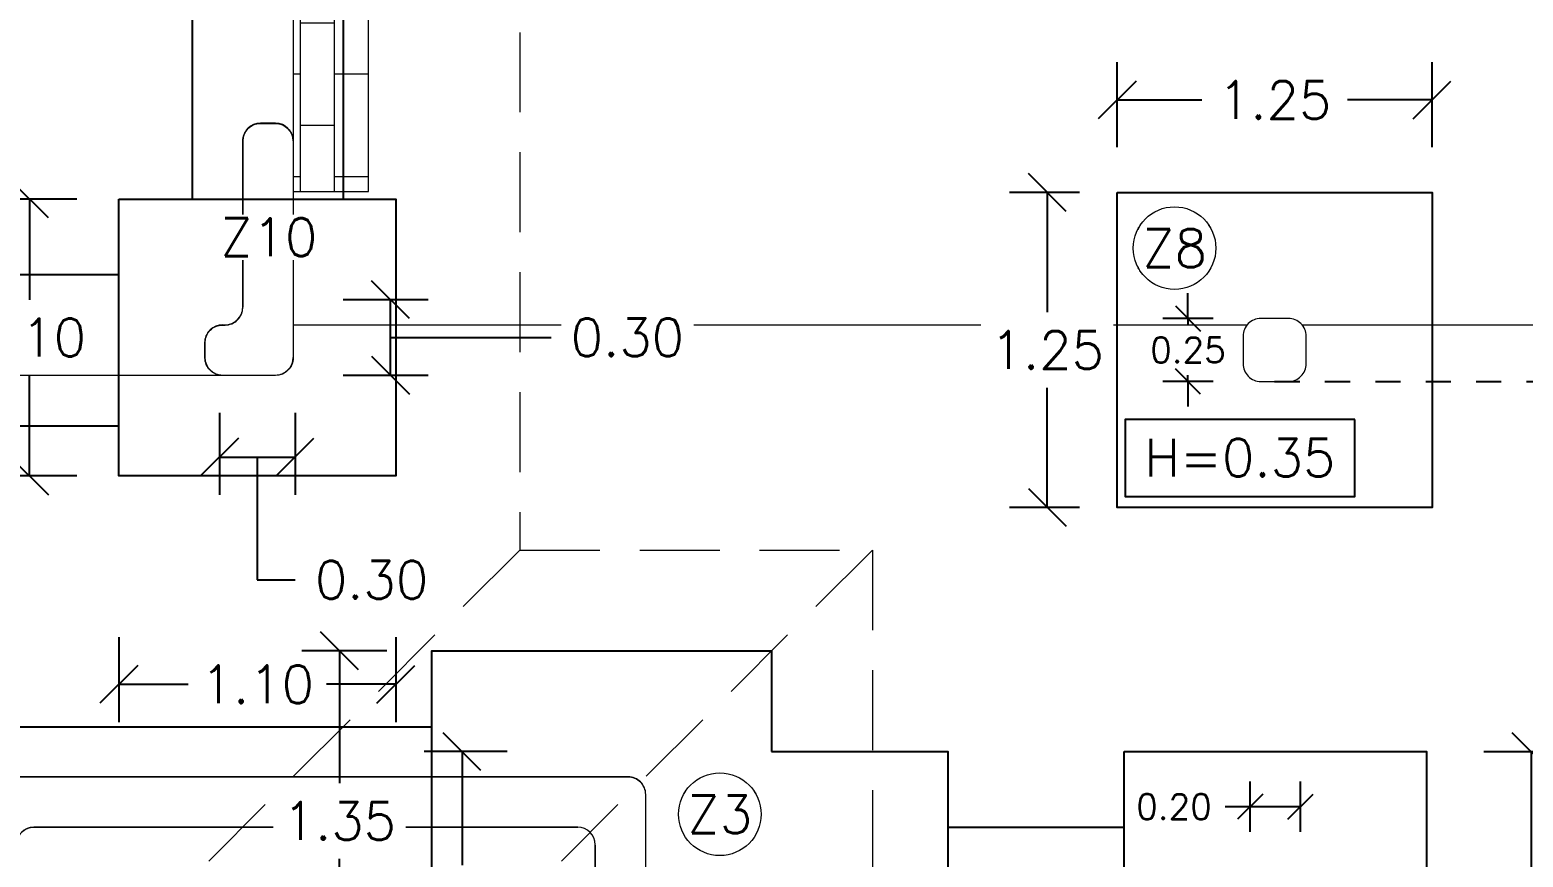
# Model space of a CAD drawing. Header units: metres. Extents: x -25 to 234, y -25 to 53.
# Drawn here: x 91.08 to 97.01, y 34.54 to 37.82 of the extents above; entities that cross this region are included whole.
import ezdxf

# ---------------------------------------------------------------- set-up
doc = ezdxf.new("R2010")
doc.units = ezdxf.units.M
doc.header["$LTSCALE"] = 0.1
doc.header["$MEASUREMENT"] = 0
doc.header["$PDMODE"] = 66
for name, pattern in [('CONTINUA', [0]), ('HIDDEN', [0.375, 0.25, -0.125]), ('HIDDEN2', [4.7625, 3.175, -1.5875])]:
    doc.linetypes.add(name, pattern=pattern)
for name, color, linetype, lineweight in [('0-S-GRID-IDEN', 1, 'Continuous', 9), ('A-WALL', 7, 'Continuous', 5), ('piso', 253, 'Continuous', 0)]:
    doc.layers.add(name, color=color, linetype=linetype, lineweight=lineweight)
for name, color, linetype in [('001-DIMTEXTO', 4, 'Continuous'), ('DIMENSIONES', 7, 'Continuous'), ('DIMTEXTO', 4, 'Continuous'), ('HATCH', 8, 'Continuous'), ('VIGAS', 1, 'HIDDEN'), ('ZAPATAS', 6, 'Continuous')]:
    doc.layers.add(name, color=color, linetype=linetype)
doc.layers.add('hatch piso', color=253, linetype='Continuous', lineweight=0, transparency=0.7)
doc.layers.add('Techos 1', color=7, linetype='HIDDEN2', lineweight=9, true_color=0x42391a)
doc.styles.add('SMPLEX', font='simplex.shx')
doc.dimstyles.new('DIM-50', dxfattribs={"dimscale": 0.5, "dimtxt": 0.2, "dimasz": 0.2, "dimexe": 0.2, "dimexo": 0.2, "dimgap": 0.1, "dimtad": 0, "dimtih": 1, "dimtoh": 1, "dimzin": 0, "dimdsep": 46, "dimtxsty": 'SMPLEX', "dimblk1": 'OBLIQUE', "dimblk2": 'OBLIQUE', "dimsah": 1, "dimcen": 0.2, "dimclrd": 4, "dimclre": 4, "dimclrt": 4, "dimadec": 0, "dimazin": 0, "dimtfac": 1, "dimtmove": 0, "dimatfit": 3, "dimldrblk": 'OPEN30', "dimfxl": 0.2, "dimfxlon": 1, "dimtolj": 1, "dimtzin": 0, "dimarcsym": 0})
doc.dimstyles.new('DIM-75', dxfattribs={"dimscale": 0.75, "dimtxt": 0.2, "dimasz": 0.2, "dimexe": 0.2, "dimexo": 0.2, "dimgap": 0.1, "dimtad": 0, "dimtih": 1, "dimtoh": 1, "dimzin": 0, "dimdsep": 46, "dimtxsty": 'SMPLEX', "dimblk1": 'OBLIQUE', "dimblk2": 'OBLIQUE', "dimsah": 1, "dimcen": 0.2, "dimclrd": 4, "dimclre": 4, "dimclrt": 4, "dimadec": 0, "dimazin": 0, "dimtfac": 1, "dimtmove": 1, "dimatfit": 3, "dimldrblk": 'OPEN30', "dimfxl": 0.25, "dimfxlon": 1, "dimtfill": 1, "dimtolj": 1, "dimtzin": 0, "dimarcsym": 0})

# ---------------------------------------------------------------- blocks, each defined once
blk = doc.blocks.new('PL MUEBLES 1N NASAS 09')
at = {"layer": 'A-WALL', "color": 4, "transparency": 33554684}
blk.add_line((46.3605, 41.9535), (46.3005, 41.9535), dxfattribs=at)
at = {"layer": 'A-WALL', "color": 4}
for p, q in [((46.2305, 41.8835), (46.2305, 41.2235)), ((46.4305, 41.8835), (46.4305, 41.0235)), ((46.1505, 41.1535), (46.1605, 41.1535)), ((46.0805, 41.0835), (46.0805, 41.0235)), ((46.1505, 40.9535), (46.3605, 40.9535)), ((47.5605, 39.159), (45.4012, 39.159)), ((47.6305, 35.6941), (47.6305, 39.089))]:
    blk.add_line(p, q, dxfattribs=at)
blk.add_lwpolyline([(50.2727, 40.9285), (50.3827, 40.9285, 0.414214), (50.4527, 40.9985), (50.4527, 41.1085, 0.414214), (50.3827, 41.1785), (50.2727, 41.1785, 0.414214), (50.2027, 41.1085), (50.2027, 40.9985, 0.414214)], format="xyb", close=True, dxfattribs=at)
blk.add_lwpolyline([(47.8305, 38.959), (47.8305, 39.289, 0.414214), (47.7605, 39.359), (44.4005, 39.359, -0.414214), (44.3305, 39.429), (44.3305, 39.6863, 0.414214), (44.2605, 39.7563), (44.1805, 39.7563), (44.1805, 39.359), (42.1305, 39.359)], format="xyb", dxfattribs=at)
for centre, start, end in [((46.3005, 41.8835), 90, 180), ((46.3605, 41.8835), 360, 90), ((46.1605, 41.2235), 270, 360), ((46.1505, 41.0835), 90, 180), ((46.1505, 41.0235), 180, 270), ((46.3605, 41.0235), 270, 360), ((45.4012, 39.089), 90, 180), ((47.5605, 39.089), 0, 90)]:
    blk.add_arc(centre, 0.07, start, end, dxfattribs=at)
at = {"layer": 'piso', "color": 4}
for p, q in [((46.7305, 41.6828), (46.7305, 44.3841)), ((46.4305, 44.1535), (46.4305, 41.8835)), ((46.4305, 41.6828), (46.7305, 41.6828)), ((46.4305, 41.1535), (50.2191, 41.1535)), ((50.4363, 41.1535), (55.8219, 41.1535)), ((45.0105, 40.9535), (46.1505, 40.9535))]:
    blk.add_line(p, q, dxfattribs=at)
at = {"layer": 'Techos 1', "color": 4}
for p, q in [((47.3305, 45.6481), (47.3305, 40.259)), ((47.3305, 40.259), (44.1805, 37.109)), ((48.7305, 40.259), (44.6305, 36.159)), ((47.3305, 40.259), (48.7305, 40.259)), ((48.7305, 40.259), (48.7305, 32.059))]:
    blk.add_line(p, q, dxfattribs=at)
blk = doc.blocks.new('A$C2bbc346b')
at = {"layer": 'A-WALL', "color": 7, "true_color": 0xffffff}
blk.add_lwpolyline([(6.53, -11.9945), (6.32, -11.9945, -0.414214), (6.25, -11.9245), (6.25, -11.8645, -0.414214), (6.32, -11.7945), (6.33, -11.7945, 0.414214), (6.4, -11.7245), (6.4, -11.0645, -0.414214), (6.47, -10.9945), (6.53, -10.9945, -0.414214), (6.6, -11.0645), (6.6, -11.9245, -0.414214)], format="xyb", close=True, dxfattribs=at)
blk.add_lwpolyline([(7.8, -13.8591), (7.8, -17.254)], dxfattribs=at)
for points in [[(8, -13.9891), (8, -13.6591, 0.414214), (7.93, -13.5891), (4.57, -13.5891, -0.414214)], [(7.73, -13.7891), (5.5707, -13.7891, 0.414214), (5.5007, -13.8591), (5.5007, -14.7591, -0.414214), (5.4707, -14.7891), (5.3807, -14.7891, -0.414214), (5.3507, -14.7591), (5.3507, -13.8591, 0.414214), (5.2807, -13.7891), (4.145, -13.7891, 0.414214), (4.075, -13.8591), (4.075, -16.5441)]]:
    blk.add_lwpolyline(points, format="xyb", dxfattribs=at)
blk = doc.blocks.new('_Oblique')
at = {"color": 0, "linetype": 'ByBlock', "lineweight": -2}
blk.add_line((-0.5, -0.5), (0.5, 0.5), dxfattribs=at)
blk = doc.blocks.new('*D786')
at = {"layer": 'Defpoints', "color": 0, "ltscale": 0.2, "transparency": 16777216}
for p in [(103.1022, -13.7754), (103.3213, -13.7754), (103.3213, -14.0254)]:
    blk.add_point(p, dxfattribs=at)
at = {"layer": 'DIMTEXTO', "color": 4, "lineweight": -2, "ltscale": 0.2, "transparency": 16777216}
for p, q in [((103.1022, -13.7754), (103.1022, -13.6754)), ((103.2022, -13.7754), (103.0022, -13.7754)), ((103.1022, -13.7754), (103.1022, -13.8004)), ((103.2022, -14.0254), (103.0022, -14.0254)), ((103.1022, -14.0254), (103.1022, -14.0004)), ((103.1022, -14.0254), (103.1022, -14.1254))]:
    blk.add_line(p, q, dxfattribs=at)
at = {"layer": 'DIMTEXTO', "color": 4, "lineweight": -2, "ltscale": 0.2, "transparency": 16777216, "xscale": 0.1, "yscale": 0.1, "zscale": 0.1}
for p, rotation in [((103.1022, -13.7754), 270), ((103.1022, -14.0254), 90)]:
    blk.add_blockref('_Oblique', p, dxfattribs=dict(at, rotation=rotation))
at = {"layer": 'DIMTEXTO', "color": 4, "ltscale": 0.2, "transparency": 16777216, "insert": (103.1022, -13.9004), "char_height": 0.1, "attachment_point": 5, "style": 'SMPLEX'}
blk.add_mtext('\\A1;0.25', dxfattribs=at)
blk = doc.blocks.new('_Open30')
at = {"layer": 'DIMTEXTO', "color": 0, "lineweight": -2}
for p, q in [((-1, 0.268), (0, 0)), ((0, 0), (-1, -0.268)), ((0, 0), (-1, 0))]:
    blk.add_line(p, q, dxfattribs=at)
blk = doc.blocks.new('*D789')
at = {"layer": 'Defpoints', "color": 0, "ltscale": 0.2, "transparency": 16777216}
for p in [(103.3493, -15.7136), (103.3493, -15.9947), (103.5491, -15.995)]:
    blk.add_point(p, dxfattribs=at)
at = {"layer": 'DIMTEXTO', "color": 4, "lineweight": -2, "ltscale": 0.2, "transparency": 16777216}
for p, q in [((103.3493, -15.8136), (103.3493, -15.6136)), ((103.5491, -15.8136), (103.5491, -15.6136)), ((103.3493, -15.7136), (103.2493, -15.7136)), ((103.5491, -15.7136), (103.3493, -15.7136))]:
    blk.add_line(p, q, dxfattribs=at)
at = {"layer": 'DIMTEXTO', "color": 4, "lineweight": -2, "ltscale": 0.2, "transparency": 16777216, "xscale": 0.1, "yscale": 0.1, "zscale": 0.1, "rotation": 180}
blk.add_blockref('_Oblique', (103.3493, -15.7136), dxfattribs=at)
at = {"layer": 'DIMTEXTO', "color": 4, "lineweight": -2, "ltscale": 0.2, "transparency": 16777216, "xscale": 0.1, "yscale": 0.1, "zscale": 0.1}
blk.add_blockref('_Oblique', (103.5491, -15.7136), dxfattribs=at)
at = {"layer": 'DIMTEXTO', "color": 4, "ltscale": 0.2, "transparency": 16777216, "insert": (103.0469, -15.7136), "char_height": 0.1, "attachment_point": 5, "style": 'SMPLEX'}
blk.add_mtext('\\A1;0.20', dxfattribs=at)
blk = doc.blocks.new('*D909')
at = {"layer": 'Defpoints', "color": 0, "linetype": 'CONTINUA', "transparency": 16777216}
for p in [(104.0713, -12.9081), (102.8213, -13.2754), (104.0713, -13.2754)]:
    blk.add_point(p, dxfattribs=at)
at = {"layer": 'DIMENSIONES', "color": 4, "linetype": 'CONTINUA', "lineweight": -2, "transparency": 16777216}
for p, q in [((102.8213, -13.0956), (102.8213, -12.7581)), ((104.0713, -13.0956), (104.0713, -12.7581)), ((102.8213, -12.9081), (103.157, -12.9081)), ((104.0713, -12.9081), (103.7356, -12.9081))]:
    blk.add_line(p, q, dxfattribs=at)
at = {"layer": 'DIMENSIONES', "color": 4, "linetype": 'CONTINUA', "lineweight": -2, "transparency": 16777216, "xscale": 0.15, "yscale": 0.15, "zscale": 0.15, "rotation": 180}
blk.add_blockref('_Oblique', (102.8213, -12.9081), dxfattribs=at)
at = {"layer": 'DIMENSIONES', "color": 4, "linetype": 'CONTINUA', "lineweight": -2, "transparency": 16777216, "xscale": 0.15, "yscale": 0.15, "zscale": 0.15}
blk.add_blockref('_Oblique', (104.0713, -12.9081), dxfattribs=at)
at = {"layer": 'DIMENSIONES', "color": 4, "linetype": 'CONTINUA', "transparency": 16777216, "insert": (103.4463, -12.9081), "char_height": 0.15, "attachment_point": 5, "style": 'SMPLEX', "bg_fill": 3, "box_fill_scale": 1.25, "bg_fill_color": 256, "bg_fill_true_color": 13158600, "bg_fill_transparency": 0}
blk.add_mtext('\\A1;1.25', dxfattribs=at)
blk = doc.blocks.new('*D910')
at = {"layer": 'Defpoints', "color": 0, "linetype": 'CONTINUA', "transparency": 16777216}
for p in [(102.5435, -13.2754), (102.8213, -13.2754), (102.8213, -14.5254)]:
    blk.add_point(p, dxfattribs=at)
at = {"layer": 'DIMENSIONES', "color": 4, "linetype": 'CONTINUA', "lineweight": -2, "transparency": 16777216}
for p, q in [((102.6713, -13.2754), (102.3935, -13.2754)), ((102.5435, -13.2754), (102.5435, -13.7504)), ((102.5435, -14.5254), (102.5435, -14.0504)), ((102.6713, -14.5254), (102.3935, -14.5254))]:
    blk.add_line(p, q, dxfattribs=at)
at = {"layer": 'DIMENSIONES', "color": 4, "linetype": 'CONTINUA', "lineweight": -2, "transparency": 16777216, "xscale": 0.15, "yscale": 0.15, "zscale": 0.15}
for p, rotation in [((102.5435, -13.2754), 90), ((102.5435, -14.5254), 270)]:
    blk.add_blockref('_Oblique', p, dxfattribs=dict(at, rotation=rotation))
at = {"layer": 'DIMENSIONES', "color": 4, "linetype": 'CONTINUA', "transparency": 16777216, "insert": (102.5435, -13.9004), "char_height": 0.15, "attachment_point": 5, "style": 'SMPLEX', "bg_fill": 3, "box_fill_scale": 1.25, "bg_fill_color": 256, "bg_fill_true_color": 13158600, "bg_fill_transparency": 0}
blk.add_mtext('\\A1;1.25', dxfattribs=at)
blk = doc.blocks.new('*D948')
at = {"layer": 'Defpoints', "color": 0, "linetype": 'CONTINUA', "transparency": 16777216}
for p in [(100.22, -15.495), (100.5491, -15.495), (100.5491, -16.695)]:
    blk.add_point(p, dxfattribs=at)
at = {"layer": 'DIMENSIONES', "color": 4, "linetype": 'CONTINUA', "lineweight": -2, "transparency": 16777216}
for p, q in [((100.3991, -15.495), (100.07, -15.495)), ((100.22, -15.495), (100.22, -15.945)), ((100.22, -16.695), (100.22, -16.245)), ((100.3991, -16.695), (100.07, -16.695))]:
    blk.add_line(p, q, dxfattribs=at)
at = {"layer": 'DIMENSIONES', "color": 4, "linetype": 'CONTINUA', "lineweight": -2, "transparency": 16777216, "xscale": 0.15, "yscale": 0.15, "zscale": 0.15}
for p, rotation in [((100.22, -15.495), 90), ((100.22, -16.695), 270)]:
    blk.add_blockref('_Oblique', p, dxfattribs=dict(at, rotation=rotation))
at = {"layer": 'DIMENSIONES', "color": 4, "linetype": 'CONTINUA', "transparency": 16777216, "insert": (100.22, -16.095), "char_height": 0.15, "attachment_point": 5, "style": 'SMPLEX', "bg_fill": 3, "box_fill_scale": 1.25, "bg_fill_color": 256, "bg_fill_true_color": 13158600, "bg_fill_transparency": 0}
blk.add_mtext('\\A1;1.20', dxfattribs=at)
blk = doc.blocks.new('*D951')
at = {"layer": 'Defpoints', "color": 0, "linetype": 'CONTINUA', "transparency": 16777216}
for p in [(99.7332, -15.095), (100.0997, -15.095), (100.0997, -16.445)]:
    blk.add_point(p, dxfattribs=at)
at = {"layer": 'DIMENSIONES', "color": 4, "linetype": 'CONTINUA', "lineweight": -2, "transparency": 16777216}
for p, q in [((99.9207, -15.095), (99.5832, -15.095)), ((99.7332, -15.095), (99.7332, -15.62)), ((99.7332, -16.445), (99.7332, -15.92)), ((99.9207, -16.445), (99.5832, -16.445))]:
    blk.add_line(p, q, dxfattribs=at)
at = {"layer": 'DIMENSIONES', "color": 4, "linetype": 'CONTINUA', "lineweight": -2, "transparency": 16777216, "xscale": 0.15, "yscale": 0.15, "zscale": 0.15}
for p, rotation in [((99.7332, -15.095), 90), ((99.7332, -16.445), 270)]:
    blk.add_blockref('_Oblique', p, dxfattribs=dict(at, rotation=rotation))
at = {"layer": 'DIMENSIONES', "color": 4, "linetype": 'CONTINUA', "transparency": 16777216, "insert": (99.7332, -15.77), "char_height": 0.15, "attachment_point": 5, "style": 'SMPLEX', "bg_fill": 3, "box_fill_scale": 1.25, "bg_fill_color": 256, "bg_fill_true_color": 13158600, "bg_fill_transparency": 0}
blk.add_mtext('\\A1;1.35', dxfattribs=at)
blk = doc.blocks.new('*D1004')
at = {"layer": 'Defpoints', "color": 0, "linetype": 'CONTINUA', "transparency": 16777216}
for p in [(99.5491, -13.7004), (99.9356, -13.7004), (99.5491, -14.0004)]:
    blk.add_point(p, dxfattribs=at)
at = {"layer": 'DIMENSIONES', "color": 4, "linetype": 'CONTINUA', "lineweight": -2, "transparency": 16777216}
for p, q in [((99.7481, -13.7004), (100.0856, -13.7004)), ((99.9356, -14.0004), (99.9356, -13.7004)), ((99.9356, -13.8504), (100.4231, -13.8504)), ((100.4231, -13.8504), (100.5731, -13.8504)), ((99.7481, -14.0004), (100.0856, -14.0004))]:
    blk.add_line(p, q, dxfattribs=at)
at = {"layer": 'DIMENSIONES', "color": 4, "linetype": 'CONTINUA', "lineweight": -2, "transparency": 16777216, "xscale": 0.15, "yscale": 0.15, "zscale": 0.15}
for p, rotation in [((99.9356, -13.7004), 90), ((99.9356, -14.0004), 270)]:
    blk.add_blockref('_Oblique', p, dxfattribs=dict(at, rotation=rotation))
at = {"layer": 'DIMENSIONES', "color": 4, "linetype": 'CONTINUA', "transparency": 16777216, "insert": (100.8767, -13.8504), "char_height": 0.15, "attachment_point": 5, "style": 'SMPLEX', "bg_fill": 3, "box_fill_scale": 1.25, "bg_fill_color": 256, "bg_fill_true_color": 13158600, "bg_fill_transparency": 0}
blk.add_mtext('\\A1;0.30', dxfattribs=at)
blk = doc.blocks.new('*D961')
at = {"layer": 'Defpoints', "color": 0, "linetype": 'CONTINUA', "transparency": 16777216}
for p in [(104.0491, -15.495), (104.4647, -15.495), (104.0491, -17.095)]:
    blk.add_point(p, dxfattribs=at)
at = {"layer": 'DIMENSIONES', "color": 4, "linetype": 'CONTINUA', "lineweight": -2, "transparency": 16777216}
for p, q in [((104.2772, -15.495), (104.6147, -15.495)), ((104.4647, -15.495), (104.4647, -16.145)), ((104.4647, -17.095), (104.4647, -16.445)), ((104.2772, -17.095), (104.6147, -17.095))]:
    blk.add_line(p, q, dxfattribs=at)
at = {"layer": 'DIMENSIONES', "color": 4, "linetype": 'CONTINUA', "lineweight": -2, "transparency": 16777216, "xscale": 0.15, "yscale": 0.15, "zscale": 0.15}
for p, rotation in [((104.4647, -15.495), 90), ((104.4647, -17.095), 270)]:
    blk.add_blockref('_Oblique', p, dxfattribs=dict(at, rotation=rotation))
at = {"layer": 'DIMENSIONES', "color": 4, "linetype": 'CONTINUA', "transparency": 16777216, "insert": (104.4647, -16.295), "char_height": 0.15, "attachment_point": 5, "style": 'SMPLEX', "bg_fill": 3, "box_fill_scale": 1.25, "bg_fill_color": 256, "bg_fill_true_color": 13158600, "bg_fill_transparency": 0}
blk.add_mtext('\\A1;1.60', dxfattribs=at)
blk = doc.blocks.new('*D973')
at = {"layer": 'Defpoints', "color": 0, "linetype": 'CONTINUA', "transparency": 16777216}
for p in [(99.257, -14.0004), (99.557, -14.0004), (99.557, -14.3255)]:
    blk.add_point(p, dxfattribs=at)
at = {"layer": 'DIMENSIONES', "color": 4, "linetype": 'CONTINUA', "lineweight": -2, "transparency": 16777216}
for p, q in [((99.257, -14.1504), (99.257, -14.4755)), ((99.557, -14.1504), (99.557, -14.4755)), ((99.257, -14.3255), (99.557, -14.3255)), ((99.407, -14.3255), (99.407, -14.813)), ((99.407, -14.813), (99.557, -14.813))]:
    blk.add_line(p, q, dxfattribs=at)
at = {"layer": 'DIMENSIONES', "color": 4, "linetype": 'CONTINUA', "lineweight": -2, "transparency": 16777216, "xscale": 0.15, "yscale": 0.15, "zscale": 0.15, "rotation": 180}
blk.add_blockref('_Oblique', (99.257, -14.3255), dxfattribs=at)
at = {"layer": 'DIMENSIONES', "color": 4, "linetype": 'CONTINUA', "lineweight": -2, "transparency": 16777216, "xscale": 0.15, "yscale": 0.15, "zscale": 0.15}
blk.add_blockref('_Oblique', (99.557, -14.3255), dxfattribs=at)
at = {"layer": 'DIMENSIONES', "color": 4, "linetype": 'CONTINUA', "transparency": 16777216, "insert": (99.8605, -14.813), "char_height": 0.15, "attachment_point": 5, "style": 'SMPLEX', "bg_fill": 3, "box_fill_scale": 1.25, "bg_fill_color": 256, "bg_fill_true_color": 13158600, "bg_fill_transparency": 0}
blk.add_mtext('\\A1;0.30', dxfattribs=at)
blk = doc.blocks.new('*D974')
at = {"layer": 'Defpoints', "color": 0, "linetype": 'CONTINUA', "transparency": 16777216}
for p in [(98.857, -14.4004), (99.957, -14.4004), (99.957, -15.2277)]:
    blk.add_point(p, dxfattribs=at)
at = {"layer": 'DIMENSIONES', "color": 4, "linetype": 'CONTINUA', "lineweight": -2, "transparency": 16777216}
for p, q in [((98.857, -15.0402), (98.857, -15.3777)), ((99.957, -15.0402), (99.957, -15.3777)), ((98.857, -15.2277), (99.132, -15.2277)), ((99.957, -15.2277), (99.682, -15.2277))]:
    blk.add_line(p, q, dxfattribs=at)
at = {"layer": 'DIMENSIONES', "color": 4, "linetype": 'CONTINUA', "lineweight": -2, "transparency": 16777216, "xscale": 0.15, "yscale": 0.15, "zscale": 0.15, "rotation": 180}
blk.add_blockref('_Oblique', (98.857, -15.2277), dxfattribs=at)
at = {"layer": 'DIMENSIONES', "color": 4, "linetype": 'CONTINUA', "lineweight": -2, "transparency": 16777216, "xscale": 0.15, "yscale": 0.15, "zscale": 0.15}
blk.add_blockref('_Oblique', (99.957, -15.2277), dxfattribs=at)
at = {"layer": 'DIMENSIONES', "color": 4, "linetype": 'CONTINUA', "transparency": 16777216, "insert": (99.407, -15.2277), "char_height": 0.15, "attachment_point": 5, "style": 'SMPLEX', "bg_fill": 3, "box_fill_scale": 1.25, "bg_fill_color": 256, "bg_fill_true_color": 13158600, "bg_fill_transparency": 0}
blk.add_mtext('\\A1;1.10', dxfattribs=at)
blk = doc.blocks.new('*D975')
at = {"layer": 'Defpoints', "color": 0, "linetype": 'CONTINUA', "transparency": 16777216}
for p in [(98.5025, -13.3015), (98.857, -13.3015), (98.857, -14.4004)]:
    blk.add_point(p, dxfattribs=at)
at = {"layer": 'DIMENSIONES', "color": 4, "linetype": 'CONTINUA', "lineweight": -2, "transparency": 16777216}
for p, q in [((98.69, -13.3015), (98.3525, -13.3015)), ((98.5025, -13.3015), (98.5025, -13.7009)), ((98.5025, -14.4004), (98.5025, -14.0009)), ((98.69, -14.4004), (98.3525, -14.4004))]:
    blk.add_line(p, q, dxfattribs=at)
at = {"layer": 'DIMENSIONES', "color": 4, "linetype": 'CONTINUA', "lineweight": -2, "transparency": 16777216, "xscale": 0.15, "yscale": 0.15, "zscale": 0.15}
for p, rotation in [((98.5025, -13.3015), 90), ((98.5025, -14.4004), 270)]:
    blk.add_blockref('_Oblique', p, dxfattribs=dict(at, rotation=rotation))
at = {"layer": 'DIMENSIONES', "color": 4, "linetype": 'CONTINUA', "transparency": 16777216, "insert": (98.5025, -13.8509), "char_height": 0.15, "attachment_point": 5, "style": 'SMPLEX', "bg_fill": 3, "box_fill_scale": 1.25, "bg_fill_color": 256, "bg_fill_true_color": 13158600, "bg_fill_transparency": 0}
blk.add_mtext('\\A1;1.10', dxfattribs=at)
blk = doc.blocks.new('A$C49d8b0bc')
at = {"layer": 'DIMTEXTO', "color": 4}
blk.add_lwpolyline([(14.2998, 9.7654), (13.3873, 9.7654), (13.3873, 9.4598), (14.2998, 9.4598)], close=True, dxfattribs=at)
at = {"layer": 'ZAPATAS', "lineweight": 25}
for p, q in [((9.684, 10.6409), (9.684, 13.2419)), ((10.284, 10.6409), (10.284, 13.2419)), ((12.684, 8.1474), (13.384, 8.1474))]:
    blk.add_line(p, q, dxfattribs=at)
for points in [[(13.3562, 10.6669), (14.6062, 10.6669), (14.6062, 9.4169), (13.3562, 9.4169)], [(13.384, 8.4474), (14.584, 8.4474), (14.584, 6.8474), (13.384, 6.8474)]]:
    blk.add_lwpolyline(points, close=True, dxfattribs=at)
blk.add_lwpolyline([(11.984, 8.4474), (12.684, 8.4474), (12.684, 7.2474), (11.084, 7.2474), (11.084, 7.4974)], dxfattribs=at)
at = {"layer": 'HATCH', "ltscale": 0.2}
blk.add_blockref('A$C2bbc346b', (3.484, 21.9354), dxfattribs=at)
at = {"layer": 'DIMTEXTO', "ltscale": 0.2}
dim = blk.add_linear_dim(base=(13.6372, 10.1669), p1=(13.8562, 9.9169), p2=(13.8562, 10.1669), angle=90, dimstyle='DIM-50', dxfattribs=at)
dim.commit()
dim.dimension.update_dxf_attribs({"geometry": '*D786', "text_midpoint": (13.6372, 10.0419), "insert": (-89.4651, 23.9423)})
dim = blk.add_linear_dim(base=(13.8842, 8.2287), p1=(14.084, 7.9474), p2=(13.8842, 7.9476), dimstyle='DIM-50', dxfattribs=at)
dim.commit()
dim.dimension.update_dxf_attribs({"geometry": '*D789', "text_midpoint": (13.5819, 8.2287), "insert": (-89.4651, 23.9423)})
at = {"layer": 'DIMTEXTO', "color": 4, "char_height": 0.15, "attachment_point": 5, "rotation": 0, "style": 'SMPLEX', "bg_fill": 3, "box_fill_scale": 1.1, "bg_fill_color": 256, "bg_fill_true_color": 13158600, "bg_fill_transparency": 0}
for s, insert in [('\\A1;Z8', (13.5838, 10.4462)), ('\\A1;H=0.35', (13.8429, 9.6144)), ('\\A1;Z3', (11.7783, 8.1988))]:
    blk.add_mtext(s, dxfattribs=dict(at, insert=insert))
at = {"layer": 'DIMENSIONES', "linetype": 'CONTINUA'}
dim = blk.add_linear_dim(base=(14.6062, 11.0343), p1=(13.3562, 10.6669), p2=(14.6062, 10.6669), dimstyle='DIM-75', dxfattribs=at)
dim.commit()
dim.dimension.update_dxf_attribs({"geometry": '*D909', "text_midpoint": (13.9812, 11.0343), "insert": (-89.4651, 23.9423)})
for base, p1, p2, picture, middle in [((10.4705, 10.2419), (10.084, 9.9419), (10.084, 10.2419), '*D1004', (11.183, 10.0919)), ((10.755, 8.4474), (11.084, 7.2474), (11.084, 8.4474), '*D948', (10.755, 7.8474)), ((14.9997, 8.4474), (14.584, 6.8474), (14.584, 8.4474), '*D961', (14.9997, 7.6474))]:
    dim = blk.add_linear_dim(base=base, p1=p1, p2=p2, angle=90, dimstyle='DIM-75', dxfattribs=at)
    dim.commit()
    dim.dimension.update_dxf_attribs({"geometry": picture, "text_midpoint": middle, "insert": (-89.4651, 23.9423)})
at = {"layer": '0-S-GRID-IDEN'}
for centre in [(13.5838, 10.4462), (11.7783, 8.1988)]:
    blk.add_circle(centre, 0.164, dxfattribs=at)
at = {"layer": 'ZAPATAS', "lineweight": 25}
blk.add_line((4.334, 8.5463), (10.6347, 8.5463), dxfattribs=at)
blk.add_lwpolyline([(11.084, 7.4974), (10.6347, 7.4974), (10.6347, 8.8474), (11.984, 8.8474), (11.984, 8.4474)], dxfattribs=at)
at = {"layer": 'DIMENSIONES', "linetype": 'CONTINUA'}
dim = blk.add_linear_dim(base=(13.0785, 10.6669), p1=(13.3562, 9.4169), p2=(13.3562, 10.6669), angle=90, dimstyle='DIM-75', dxfattribs=at)
dim.commit()
dim.dimension.update_dxf_attribs({"geometry": '*D910', "text_midpoint": (13.0785, 10.0419), "insert": (-89.4651, 23.9423)})
dim = blk.add_linear_dim(base=(10.0919, 9.6169), p1=(9.7919, 9.9419), p2=(10.0919, 9.9419), dimstyle='DIM-75', dxfattribs=at)
dim.commit()
dim.dimension.update_dxf_attribs({"geometry": '*D973', "text_midpoint": (10.1669, 9.1294), "insert": (-89.4651, 23.9423)})
at = {"layer": 'ZAPATAS', "lineweight": 25}
blk.add_lwpolyline([(9.3919, 10.6409), (10.4919, 10.6409), (10.4919, 9.5419), (9.3919, 9.5419)], close=True, dxfattribs=at)
at = {"layer": 'DIMENSIONES', "linetype": 'CONTINUA'}
dim = blk.add_linear_dim(base=(10.2681, 8.8474), p1=(10.6347, 7.4974), p2=(10.6347, 8.8474), angle=90, dimstyle='DIM-75', dxfattribs=at)
dim.commit()
dim.dimension.update_dxf_attribs({"geometry": '*D951', "text_midpoint": (10.2681, 8.1724), "insert": (-89.4651, 23.9423)})
at = {"layer": 'DIMTEXTO', "color": 4, "insert": (9.9874, 10.4895), "char_height": 0.15, "attachment_point": 5, "rotation": 0, "style": 'SMPLEX', "bg_fill": 3, "box_fill_scale": 1.1, "bg_fill_color": 256, "bg_fill_true_color": 13158600, "bg_fill_transparency": 0}
blk.add_mtext('\\A1;Z10', dxfattribs=at)
at = {"layer": 'DIMENSIONES', "linetype": 'CONTINUA'}
dim = blk.add_linear_dim(base=(10.4919, 8.7146), p1=(9.3919, 9.5419), p2=(10.4919, 9.5419), dimstyle='DIM-75', dxfattribs=at)
dim.commit()
dim.dimension.update_dxf_attribs({"geometry": '*D974', "text_midpoint": (9.9419, 8.7146), "insert": (-89.4651, 23.9423)})
dim = blk.add_linear_dim(base=(9.0374, 10.6409), p1=(9.3919, 9.5419), p2=(9.3919, 10.6409), angle=90, dimstyle='DIM-75', dxfattribs=at)
dim.commit()
dim.dimension.update_dxf_attribs({"geometry": '*D975', "text_midpoint": (9.0374, 10.0914), "insert": (-89.4651, 23.9423)})
at = {"layer": 'ZAPATAS', "lineweight": 25}
for p, q in [((6.584, 10.3409), (9.3919, 10.3409)), ((6.584, 9.7409), (9.3919, 9.7409))]:
    blk.add_line(p, q, dxfattribs=at)

msp = doc.modelspace()

# ---------------------------------------------------------------- hatches: boundary and pattern name
at = {"layer": 'hatch piso'}
h = msp.add_hatch(dxfattribs=at)
h.set_pattern_fill('AR-BRSTD', color=256, scale=0.002, angle=-90)
h.set_pattern_definition([(270, (92.43019, 39.88169), (0.1354836, -2e-17), []), (0, (92.43019, 39.8817), (0.135484, 0.2032), [0.135484, -0.135484])])
h.paths.add_polyline_path([(92.1302, 39.8817), (92.4302, 39.8817), (92.4302, 37.1804), (92.1302, 37.1804)])

# ---------------------------------------------------------------- linework, layer by layer
at = {"layer": 'VIGAS'}
msp.add_line((96.0274, 36.4261), (105.6773, 36.4261), dxfattribs=at)

# ---------------------------------------------------------------- block references
msp.add_blockref('PL MUEBLES 1N NASAS 09', (45.6997, -4.5024))

# ---------------------------------------------------------------- next in the draw order: block references
at = {"layer": '001-DIMTEXTO', "linetype": 'CONTINUA'}
msp.add_blockref('A$C49d8b0bc', (82.0462, 26.5092), dxfattribs=at)

doc.saveas('drawing.dxf')
